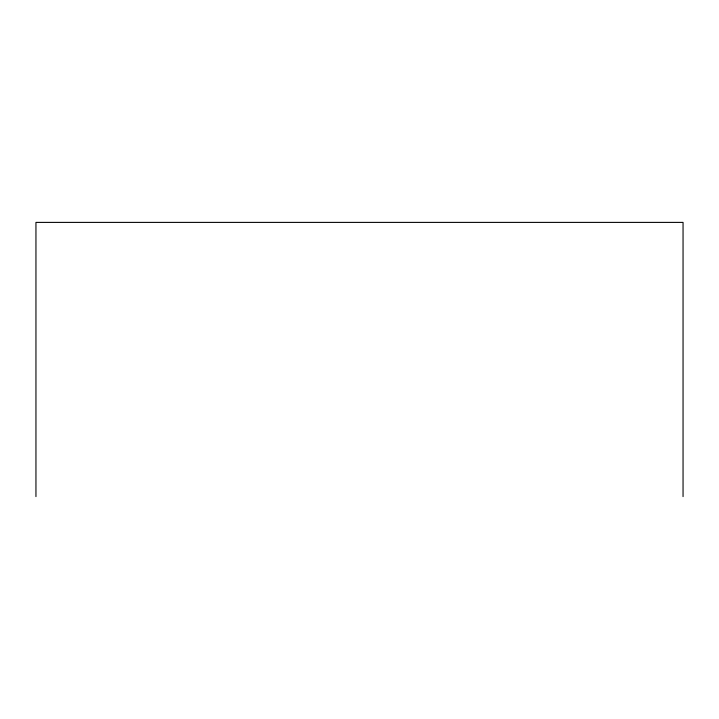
<?xml version="1.0" encoding="UTF-8"?>
<svg xmlns="http://www.w3.org/2000/svg" width="719" height="719" viewBox="0 0 719 719"><rect width="100%" height="100%" fill="white"/><g stroke="black" fill="none" stroke-linecap="round" stroke-linejoin="round"><path stroke-width="1.08" d="M683.05 496.604L683.05 222.396L35.95 222.396L35.95 496.604"/></g></svg>
